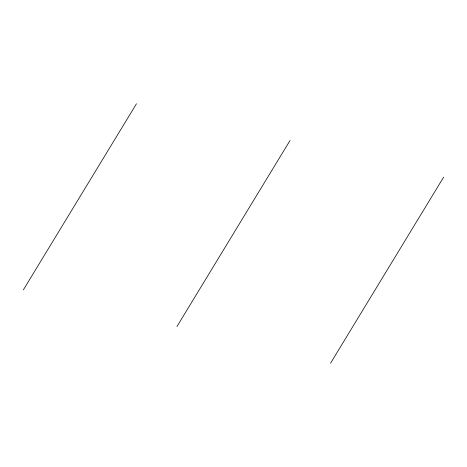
<?xml version="1.0" encoding="UTF-8"?>
<svg xmlns="http://www.w3.org/2000/svg" width="467" height="467" viewBox="0 0 467 467"><rect width="100%" height="100%" fill="white"/><g stroke="black" fill="none" stroke-linecap="round" stroke-linejoin="round"><path stroke-width="0.7" d="M23.35 289.873L136.463 103.773M176.94 326.55L290.06 140.45M330.537 363.227L443.65 177.127"/></g></svg>
